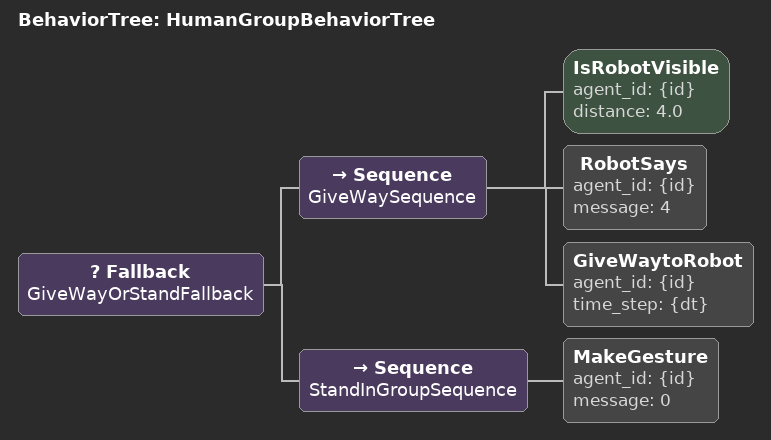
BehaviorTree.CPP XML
<root main_tree_to_execute='HumanGroupBehaviorTree'>
    <include path='BTRegularNav.xml'/>
    <BehaviorTree ID='HumanGroupBehaviorTree'>
        <Fallback name='GiveWayOrStandFallback'>
            <Sequence name='GiveWaySequence'>
                <IsRobotVisible agent_id='{id}' distance='4.0' />
                <RobotSays agent_id='{id}' message='4' />
                <GiveWaytoRobot agent_id='{id}' time_step='{dt}' />
            </Sequence>
            <Sequence name='StandInGroupSequence'>
                <!-- Sequence with no action implies standing in the group -->
                <MakeGesture agent_id='{id}' message='0'/>
            </Sequence>
        </Fallback>
    </BehaviorTree>
</root>
